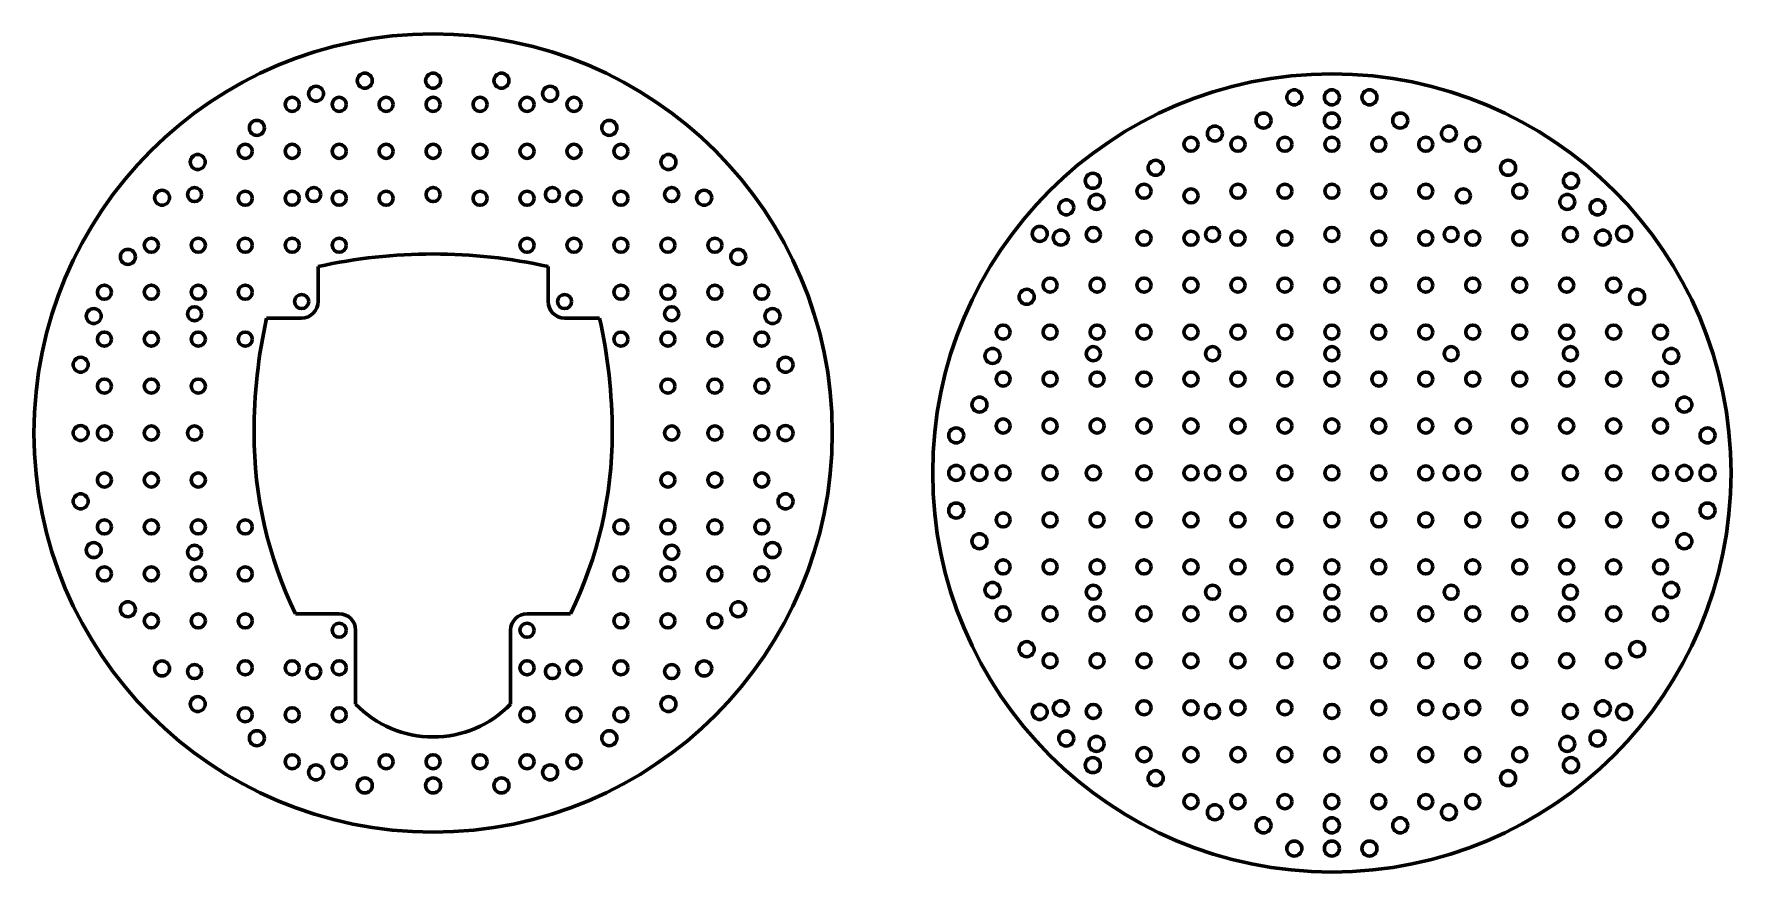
# Model space of a CAD drawing. Header units: millimetres. Extents: x -186 to 176, y -87 to 92.
import ezdxf

# ---------------------------------------------------------------- set-up
doc = ezdxf.new("R2010")
doc.units = ezdxf.units.MM
doc.linetypes.add('K5LT_BASIC', pattern=[0])

msp = doc.modelspace()

# ---------------------------------------------------------------- linework, layer by layer
at = {"color": 150, "linetype": 'K5LT_BASIC', "lineweight": 60, "true_color": 0x0080ff}
for p, q in [((-125.25, 42.33), (-125.25, 34.88)), ((-76.25, 34.88), (-76.25, 42.33)), ((-128.75, 31.38), (-136.2, 31.38)), ((-65.3, 31.38), (-72.75, 31.38)), ((-130.03, -31.62), (-120.75, -31.62)), ((-80.75, -31.62), (-71.48, -31.62)), ((-117.25, -35.12), (-117.25, -50.86)), ((-84.25, -50.86), (-84.25, -35.12))]:
    msp.add_line(p, q, dxfattribs=at)
for centre, radius in [((-100.75, 6.88), 85), ((-115.3, 81.93), 1.6), ((-100.75, 81.93), 1.6), ((-86.2, 81.93), 1.6), ((90.64, -1.62), 85), ((-125.68, 79.15), 1.6), ((-75.83, 79.15), 1.6), ((82.64, 78.38), 1.6), ((90.64, 78.38), 1.6), ((98.64, 78.38), 1.6), ((-130.75, 76.88), 1.5), ((-120.75, 76.88), 1.5), ((-110.75, 76.88), 1.5), ((-100.75, 76.88), 1.5), ((-90.75, 76.88), 1.5), ((-80.75, 76.88), 1.5), ((-70.75, 76.88), 1.5), ((-138.28, 71.87), 1.6), ((-63.23, 71.87), 1.6), ((76.09, 73.43), 1.6), ((90.64, 73.43), 1.6), ((105.19, 73.43), 1.6), ((60.64, 68.38), 1.5), ((65.72, 70.65), 1.6), ((70.64, 68.38), 1.5), ((80.64, 68.38), 1.5), ((90.64, 68.38), 1.5), ((100.64, 68.38), 1.5), ((110.64, 68.38), 1.5), ((115.57, 70.65), 1.6), ((120.64, 68.38), 1.5), ((-150.88, 64.6), 1.6), ((-140.75, 66.88), 1.5), ((-130.75, 66.88), 1.5), ((-120.75, 66.88), 1.5), ((-110.75, 66.88), 1.5), ((-100.75, 66.88), 1.5), ((-90.75, 66.88), 1.5), ((-80.75, 66.88), 1.5), ((-70.75, 66.88), 1.5), ((-60.75, 66.88), 1.5), ((-50.63, 64.6), 1.6), ((39.73, 60.6), 1.6), ((53.12, 63.37), 1.6), ((128.17, 63.37), 1.6), ((141.56, 60.6), 1.6), ((-158.47, 57), 1.6), ((-151.55, 57.68), 1.5), ((-140.75, 56.88), 1.5), ((-130.75, 56.88), 1.5), ((-126.15, 57.68), 1.5), ((-120.75, 56.88), 1.5), ((-110.75, 56.88), 1.5), ((-100.75, 57.68), 1.5), ((-90.75, 56.88), 1.5), ((-80.75, 56.88), 1.5), ((-75.35, 57.68), 1.5), ((-70.75, 56.88), 1.5), ((-60.75, 56.88), 1.5), ((-49.95, 57.68), 1.5), ((-43.03, 57), 1.6), ((50.64, 58.38), 1.5), ((60.64, 57.38), 1.5), ((70.64, 58.38), 1.5), ((80.64, 58.38), 1.5), ((90.64, 58.38), 1.5), ((100.64, 58.38), 1.5), ((110.64, 58.38), 1.5), ((118.64, 57.38), 1.5), ((130.64, 58.38), 1.5), ((34.08, 54.95), 1.6), ((40.52, 56.1), 1.6), ((140.77, 56.1), 1.6), ((147.21, 54.95), 1.6), ((28.42, 49.29), 1.6), ((39.84, 49.18), 1.5), ((65.24, 49.18), 1.5), ((90.64, 49.18), 1.5), ((116.04, 49.18), 1.5), ((141.44, 49.18), 1.5), ((152.87, 49.29), 1.6), ((-160.75, 46.88), 1.5), ((-150.75, 46.88), 1.5), ((-140.75, 46.88), 1.5), ((-130.75, 46.88), 1.5), ((-120.75, 46.88), 1.5), ((-80.75, 46.88), 1.5), ((-70.75, 46.88), 1.5), ((-60.75, 46.88), 1.5), ((-50.75, 46.88), 1.5), ((-40.75, 46.88), 1.5), ((32.92, 48.5), 1.6), ((50.64, 48.38), 1.5), ((60.64, 48.38), 1.5), ((70.64, 48.38), 1.5), ((80.64, 48.38), 1.5), ((100.64, 48.38), 1.5), ((110.64, 48.38), 1.5), ((120.64, 48.38), 1.5), ((130.64, 48.38), 1.5), ((148.36, 48.5), 1.6), ((-165.75, 44.4), 1.6), ((-35.76, 44.4), 1.6), ((30.64, 38.38), 1.5), ((40.64, 38.38), 1.5), ((50.64, 38.38), 1.5), ((60.64, 38.38), 1.5), ((70.64, 38.38), 1.5), ((80.64, 38.38), 1.5), ((90.64, 38.38), 1.5), ((100.64, 38.38), 1.5), ((110.64, 38.38), 1.5), ((120.64, 38.38), 1.5), ((130.64, 38.38), 1.5), ((140.64, 38.38), 1.5), ((150.64, 38.38), 1.5), ((-170.75, 36.88), 1.5), ((-160.75, 36.88), 1.5), ((-150.75, 36.88), 1.5), ((-140.75, 36.88), 1.5), ((-128.75, 34.88), 1.5), ((-72.75, 34.88), 1.5), ((-60.75, 36.88), 1.5), ((-50.75, 36.88), 1.5), ((-40.75, 36.88), 1.5), ((-30.75, 36.88), 1.5), ((25.65, 35.9), 1.6), ((155.64, 35.9), 1.6), ((-173.02, 31.8), 1.6), ((-151.55, 32.28), 1.5), ((-49.95, 32.28), 1.5), ((-28.48, 31.8), 1.6), ((20.64, 28.38), 1.5), ((30.64, 28.38), 1.5), ((40.64, 28.38), 1.5), ((50.64, 28.38), 1.5), ((60.64, 28.38), 1.5), ((70.64, 28.38), 1.5), ((80.64, 28.38), 1.5), ((90.64, 28.38), 1.5), ((100.64, 28.38), 1.5), ((110.64, 28.38), 1.5), ((120.64, 28.38), 1.5), ((130.64, 28.38), 1.5), ((140.64, 28.38), 1.5), ((150.64, 28.38), 1.5), ((160.64, 28.38), 1.5), ((-170.75, 26.88), 1.5), ((-160.75, 26.88), 1.5), ((-150.75, 26.88), 1.5), ((-140.75, 26.88), 1.5), ((-60.75, 26.88), 1.5), ((-50.75, 26.88), 1.5), ((-40.75, 26.88), 1.5), ((-30.75, 26.88), 1.5), ((-175.8, 21.43), 1.6), ((-25.7, 21.43), 1.6), ((18.37, 23.3), 1.6), ((39.84, 23.78), 1.5), ((65.24, 23.78), 1.5), ((90.64, 23.78), 1.5), ((116.04, 23.78), 1.5), ((141.44, 23.78), 1.5), ((162.91, 23.3), 1.6), ((-170.75, 16.88), 1.5), ((-160.75, 16.88), 1.5), ((-150.75, 16.88), 1.5), ((-50.75, 16.88), 1.5), ((-40.75, 16.88), 1.5), ((-30.75, 16.88), 1.5), ((20.64, 18.38), 1.5), ((30.64, 18.38), 1.5), ((40.64, 18.38), 1.5), ((50.64, 18.38), 1.5), ((60.64, 18.38), 1.5), ((70.64, 18.38), 1.5), ((80.64, 18.38), 1.5), ((90.64, 18.38), 1.5), ((100.64, 18.38), 1.5), ((110.64, 18.38), 1.5), ((120.64, 18.38), 1.5), ((130.64, 18.38), 1.5), ((140.64, 18.38), 1.5), ((150.64, 18.38), 1.5), ((160.64, 18.38), 1.5), ((15.59, 12.93), 1.6), ((165.69, 12.93), 1.6), ((-175.8, 6.88), 1.6), ((-170.75, 6.88), 1.5), ((-160.75, 6.88), 1.5), ((-151.55, 6.88), 1.5), ((-49.95, 6.88), 1.5), ((-40.75, 6.88), 1.5), ((-30.75, 6.88), 1.5), ((-25.7, 6.88), 1.6), ((10.64, 6.38), 1.6), ((20.64, 8.38), 1.5), ((30.64, 8.38), 1.5), ((40.64, 8.38), 1.5), ((50.64, 8.38), 1.5), ((60.64, 8.38), 1.5), ((70.64, 8.38), 1.5), ((80.64, 8.38), 1.5), ((90.64, 8.38), 1.5), ((100.64, 8.38), 1.5), ((110.64, 8.38), 1.5), ((118.64, 8.38), 1.5), ((130.64, 8.38), 1.5), ((140.64, 8.38), 1.5), ((150.64, 8.38), 1.5), ((160.64, 8.38), 1.5), ((170.64, 6.38), 1.6), ((-170.75, -3.12), 1.5), ((-160.75, -3.12), 1.5), ((-150.75, -3.12), 1.5), ((-50.75, -3.12), 1.5), ((-40.75, -3.12), 1.5), ((-30.75, -3.12), 1.5), ((10.64, -1.62), 1.6), ((15.59, -1.62), 1.6), ((20.64, -1.62), 1.5), ((30.64, -1.62), 1.5), ((39.84, -1.62), 1.5), ((50.64, -1.62), 1.5), ((60.64, -1.62), 1.5), ((65.24, -1.62), 1.5), ((70.64, -1.62), 1.5), ((80.64, -1.62), 1.5), ((90.64, -1.62), 1.5), ((100.64, -1.62), 1.5), ((110.64, -1.62), 1.5), ((116.04, -1.62), 1.5), ((120.64, -1.62), 1.5), ((130.64, -1.62), 1.5), ((141.44, -1.62), 1.5), ((150.64, -1.62), 1.5), ((160.64, -1.62), 1.5), ((165.69, -1.62), 1.6), ((170.64, -1.62), 1.6), ((-175.8, -7.67), 1.6), ((-25.7, -7.67), 1.6), ((10.64, -9.62), 1.6), ((20.64, -11.62), 1.5), ((30.64, -11.62), 1.5), ((40.64, -11.62), 1.5), ((50.64, -11.62), 1.5), ((60.64, -11.62), 1.5), ((70.64, -11.62), 1.5), ((80.64, -11.62), 1.5), ((90.64, -11.62), 1.5), ((100.64, -11.62), 1.5), ((110.64, -11.62), 1.5), ((120.64, -11.62), 1.5), ((130.64, -11.62), 1.5), ((140.64, -11.62), 1.5), ((150.64, -11.62), 1.5), ((160.64, -11.62), 1.5), ((170.64, -9.62), 1.6), ((-170.75, -13.12), 1.5), ((-160.75, -13.12), 1.5), ((-150.75, -13.12), 1.5), ((-140.75, -13.12), 1.5), ((-60.75, -13.12), 1.5), ((-50.75, -13.12), 1.5), ((-40.75, -13.12), 1.5), ((-30.75, -13.12), 1.5), ((-173.02, -18.05), 1.6), ((-151.55, -18.52), 1.5), ((-49.95, -18.52), 1.5), ((-28.48, -18.05), 1.6), ((15.59, -16.17), 1.6), ((165.69, -16.17), 1.6), ((-170.75, -23.12), 1.5), ((-160.75, -23.12), 1.5), ((-150.75, -23.12), 1.5), ((-140.75, -23.12), 1.5), ((-60.75, -23.12), 1.5), ((-50.75, -23.12), 1.5), ((-40.75, -23.12), 1.5), ((-30.75, -23.12), 1.5), ((20.64, -21.62), 1.5), ((30.64, -21.62), 1.5), ((40.64, -21.62), 1.5), ((50.64, -21.62), 1.5), ((60.64, -21.62), 1.5), ((70.64, -21.62), 1.5), ((80.64, -21.62), 1.5), ((90.64, -21.62), 1.5), ((100.64, -21.62), 1.5), ((110.64, -21.62), 1.5), ((120.64, -21.62), 1.5), ((130.64, -21.62), 1.5), ((140.64, -21.62), 1.5), ((150.64, -21.62), 1.5), ((160.64, -21.62), 1.5), ((18.37, -26.55), 1.6), ((162.91, -26.55), 1.6), ((39.84, -27.02), 1.5), ((65.24, -27.02), 1.5), ((90.64, -27.02), 1.5), ((116.04, -27.02), 1.5), ((141.44, -27.02), 1.5), ((-165.75, -30.65), 1.6), ((-160.75, -33.12), 1.5), ((-150.75, -33.12), 1.5), ((-140.75, -33.12), 1.5), ((-60.75, -33.12), 1.5), ((-50.75, -33.12), 1.5), ((-40.75, -33.12), 1.5), ((-35.76, -30.65), 1.6), ((20.64, -31.62), 1.5), ((30.64, -31.62), 1.5), ((40.64, -31.62), 1.5), ((50.64, -31.62), 1.5), ((60.64, -31.62), 1.5), ((70.64, -31.62), 1.5), ((80.64, -31.62), 1.5), ((90.64, -31.62), 1.5), ((100.64, -31.62), 1.5), ((110.64, -31.62), 1.5), ((120.64, -31.62), 1.5), ((130.64, -31.62), 1.5), ((140.64, -31.62), 1.5), ((150.64, -31.62), 1.5), ((160.64, -31.62), 1.5), ((-120.75, -35.12), 1.5), ((-80.75, -35.12), 1.5), ((25.65, -39.15), 1.6), ((155.64, -39.15), 1.6), ((-158.47, -43.25), 1.6), ((-151.55, -43.92), 1.5), ((-140.75, -43.12), 1.5), ((-130.75, -43.12), 1.5), ((-126.15, -43.92), 1.5), ((-120.75, -43.12), 1.5), ((-80.75, -43.12), 1.5), ((-75.35, -43.92), 1.5), ((-70.75, -43.12), 1.5), ((-60.75, -43.12), 1.5), ((-49.95, -43.92), 1.5), ((-43.03, -43.25), 1.6), ((30.64, -41.62), 1.5), ((40.64, -41.62), 1.5), ((50.64, -41.62), 1.5), ((60.64, -41.62), 1.5), ((70.64, -41.62), 1.5), ((80.64, -41.62), 1.5), ((90.64, -41.62), 1.5), ((100.64, -41.62), 1.5), ((110.64, -41.62), 1.5), ((120.64, -41.62), 1.5), ((130.64, -41.62), 1.5), ((140.64, -41.62), 1.5), ((150.64, -41.62), 1.5), ((-150.88, -50.84), 1.6), ((-50.63, -50.84), 1.6), ((32.92, -51.75), 1.6), ((50.64, -51.62), 1.5), ((60.64, -51.62), 1.5), ((70.64, -51.62), 1.5), ((80.64, -51.62), 1.5), ((100.64, -51.62), 1.5), ((110.64, -51.62), 1.5), ((120.64, -51.62), 1.5), ((130.64, -51.62), 1.5), ((148.36, -51.75), 1.6), ((-140.75, -53.12), 1.5), ((-130.75, -53.12), 1.5), ((-120.75, -53.12), 1.5), ((-80.75, -53.12), 1.5), ((-70.75, -53.12), 1.5), ((-60.75, -53.12), 1.5), ((28.42, -52.53), 1.6), ((39.84, -52.42), 1.5), ((65.24, -52.42), 1.5), ((90.64, -52.42), 1.5), ((116.04, -52.42), 1.5), ((141.44, -52.42), 1.5), ((152.87, -52.53), 1.6), ((-138.28, -58.12), 1.6), ((-63.23, -58.12), 1.6), ((34.08, -58.19), 1.6), ((40.52, -59.34), 1.6), ((140.77, -59.34), 1.6), ((147.21, -58.19), 1.6), ((50.64, -61.62), 1.5), ((60.64, -61.62), 1.5), ((70.64, -61.62), 1.5), ((80.64, -61.62), 1.5), ((90.64, -61.62), 1.5), ((100.64, -61.62), 1.5), ((110.64, -61.62), 1.5), ((120.64, -61.62), 1.5), ((130.64, -61.62), 1.5), ((-130.75, -63.12), 1.5), ((-125.68, -65.39), 1.6), ((-120.75, -63.12), 1.5), ((-110.75, -63.12), 1.5), ((-100.75, -63.12), 1.5), ((-90.75, -63.12), 1.5), ((-80.75, -63.12), 1.5), ((-75.83, -65.39), 1.6), ((-70.75, -63.12), 1.5), ((39.73, -63.85), 1.6), ((53.12, -66.62), 1.6), ((128.17, -66.62), 1.6), ((141.56, -63.85), 1.6), ((-115.3, -68.17), 1.6), ((-100.75, -68.17), 1.6), ((-86.2, -68.17), 1.6), ((60.64, -71.62), 1.5), ((70.64, -71.62), 1.5), ((80.64, -71.62), 1.5), ((90.64, -71.62), 1.5), ((100.64, -71.62), 1.5), ((110.64, -71.62), 1.5), ((120.64, -71.62), 1.5), ((65.72, -73.89), 1.6), ((76.09, -76.67), 1.6), ((90.64, -76.67), 1.6), ((105.19, -76.67), 1.6), ((115.57, -73.89), 1.6), ((82.64, -81.62), 1.6), ((90.64, -81.62), 1.6), ((98.64, -81.62), 1.6)]:
    msp.add_circle(centre, radius, dxfattribs=at)
for centre, radius, start, end in [((-100.75, -67.78), 112.8, 77.4553, 102.5447), ((-128.75, 34.88), 3.5, 270, 0), ((-72.75, 34.88), 3.5, 180, 270), ((-26.09, 6.88), 112.8, 167.4553, 180), ((-175.41, 6.88), 112.8, 0, 12.5447), ((-50.84, 6.88), 88.05, 180, 205.9291), ((-150.66, 6.88), 88.05, 334.0709, 0), ((-120.75, -35.12), 3.5, 0, 90), ((-80.75, -35.12), 3.5, 90, 180), ((-100.75, -34.84), 23, 224.1605, 315.8395)]:
    msp.add_arc(centre, radius, start, end, dxfattribs=at)

doc.saveas('drawing.dxf')
